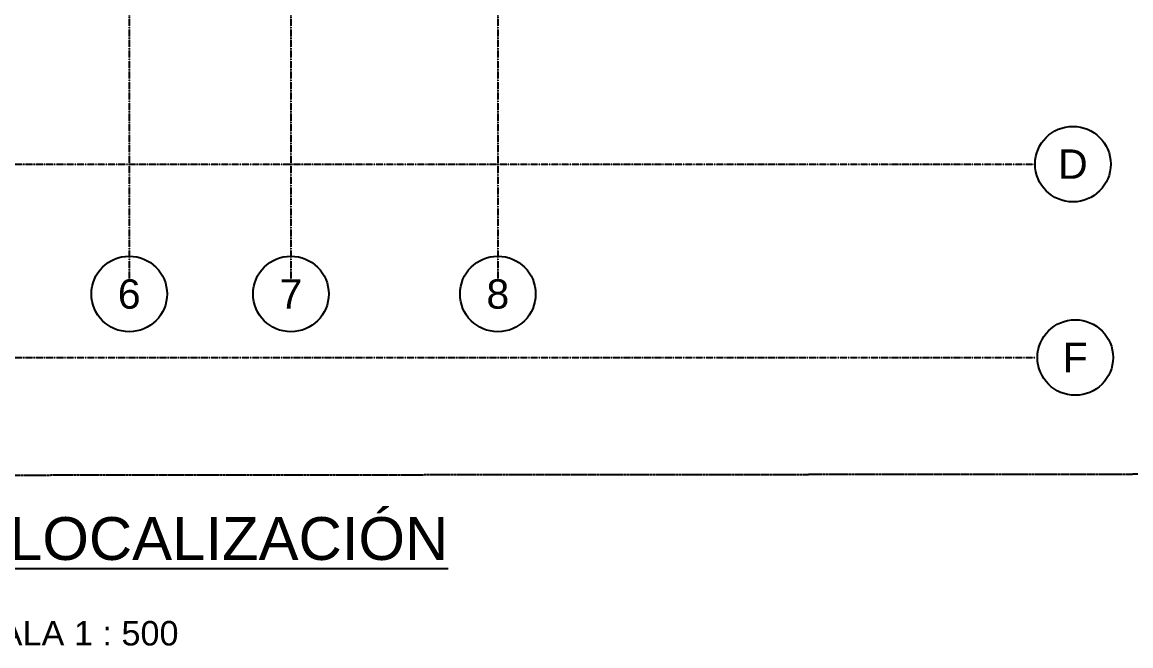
# Model space of a CAD drawing. Header units: millimetres. Extents: x 59135 to 3708801, y -250967 to 196121.
# Drawn here: x 3430786 to 3476045, y -172451 to -146972 of the extents above; entities that cross this region are included whole.
import ezdxf
from ezdxf.enums import TextEntityAlignment as Align

# ---------------------------------------------------------------- set-up
doc = ezdxf.new("R2010")
doc.units = ezdxf.units.MM
doc.header["$LTSCALE"] = 5
for name, pattern in [('CENTER2', [1.125, 0.75, -0.125, 0.125, -0.125]), ('DASHDOT', [1, 0.5, -0.25, 0, -0.25]), ('PHANTOM2', [1.25, 0.625, -0.125, 0.125, -0.125, 0.125, -0.125])]:
    doc.linetypes.add(name, pattern=pattern)
doc.layers.add('A-LINDERO', color=250, linetype='Continuous', plot=False)
for name, color, linetype in [('EE-5', 7, 'Continuous'), ('EE-COTAS', 1, 'Continuous'), ('EE-EJES', 8, 'DASHDOT'), ('EE-TEXTO 1', 4, 'Continuous'), ('EE-TEXTO 2', 2, 'Continuous')]:
    doc.layers.add(name, color=color, linetype=linetype)
doc.styles.add('ARIAL EE', font='arial.ttf')

# ---------------------------------------------------------------- blocks, each defined once
blk = doc.blocks.new('TÍTULO')
at = {"layer": 'EE-TEXTO 1', "style": 'ARIAL EE'}
blk.add_attdef('%%UTÍTULO', text='', height=3.5, dxfattribs=at).set_placement((0, 0), align=Align.MIDDLE_CENTER)
at = {"layer": 'EE-TEXTO 2', "style": 'ARIAL EE'}
for tag, p in [('SUBTÍTULO', (0, -4.24)), ('ESCALA', (0, -7.74))]:
    blk.add_attdef(tag, text='', height=2, dxfattribs=at).set_placement(p, align=Align.MIDDLE_CENTER)
blk = doc.blocks.new('ITEM_1')
at = {"layer": 'EE-5'}
blk.add_circle((0, 0), 3.86, dxfattribs=at)
at = {"layer": 'EE-TEXTO 1', "style": 'ARIAL EE', "flags": 4}
blk.add_attdef('EJE', text='', height=3, dxfattribs=at).set_placement((0, 0), align=Align.MIDDLE_CENTER)
blk = doc.blocks.new('A$C572D47DB')
at = {"layer": 'A-LINDERO', "linetype": 'PHANTOM2', "ltscale": 2}
blk.add_lwpolyline([(0, 0), (52288, 59), (97291, 100), (127287, 126), (157276, 165), (172275, 179)], dxfattribs=at)
at = {"layer": 'EE-EJES', "linetype": 'CENTER2', "ltscale": 2.5}
for p, q in [((91232, 77876), (91232, 8065)), ((97832, 77876), (97832, 8065)), ((106280, 77876), (106280, 8065)), ((40125, 12791), (128214, 12791)), ((40125, 4891), (128214, 4891))]:
    blk.add_line(p, q, dxfattribs=at)
at = {"layer": 'EE-COTAS'}
ref = blk.add_blockref('ITEM_1', (129757, 12791), dxfattribs=dict(at, xscale=400, yscale=400, zscale=400, rotation=180))
ref.add_attrib('EJE', 'D', dxfattribs={"layer": 'EE-TEXTO 1', "height": 1200, "style": 'ARIAL EE', "flags": 4}).set_placement((129756, 12792), align=Align.MIDDLE_CENTER)
ref = blk.add_blockref('ITEM_1', (91232, 7487), dxfattribs=dict(at, xscale=400, yscale=400, zscale=400, rotation=180))
ref.add_attrib('EJE', '6', dxfattribs={"layer": 'EE-TEXTO 1', "height": 1200, "style": 'ARIAL EE', "flags": 4}).set_placement((91231, 7487), align=Align.MIDDLE_CENTER)
ref = blk.add_blockref('ITEM_1', (97832, 7487), dxfattribs=dict(at, xscale=400, yscale=400, zscale=400, rotation=180))
ref.add_attrib('EJE', '7', dxfattribs={"layer": 'EE-TEXTO 1', "height": 1200, "style": 'ARIAL EE', "flags": 4}).set_placement((97831, 7487), align=Align.MIDDLE_CENTER)
ref = blk.add_blockref('ITEM_1', (106280, 7487), dxfattribs=dict(at, xscale=400, yscale=400, zscale=400, rotation=180))
ref.add_attrib('EJE', '8', dxfattribs={"layer": 'EE-TEXTO 1', "height": 1200, "style": 'ARIAL EE', "flags": 4}).set_placement((106280, 7487), align=Align.MIDDLE_CENTER)
ref = blk.add_blockref('ITEM_1', (129853, 4891), dxfattribs=dict(at, xscale=400, yscale=400, zscale=400, rotation=180))
ref.add_attrib('EJE', 'F', dxfattribs={"layer": 'EE-TEXTO 1', "height": 1200, "style": 'ARIAL EE', "flags": 4}).set_placement((129852, 4892), align=Align.MIDDLE_CENTER)
at = {"layer": 'EE-TEXTO 1'}
ref = blk.add_blockref('TÍTULO', (88159, -2504), dxfattribs=dict(at, xscale=500, yscale=500, zscale=500))
ref.add_attrib('%%UTÍTULO', '%%UPLANTA DE LOCALIZACIÓN', dxfattribs={"height": 1750, "style": 'ARIAL EE'}).set_placement((88159, -2504), align=Align.MIDDLE_CENTER)
ref.add_attrib('ESCALA', 'ESCALA 1 : 500', dxfattribs={"layer": 'EE-TEXTO 2', "height": 1000, "style": 'ARIAL EE'}).set_placement((88159, -6373), align=Align.MIDDLE_CENTER)

msp = doc.modelspace()

# ---------------------------------------------------------------- block references
msp.add_blockref('A$C572D47DB', (3343923.8, -165563.1))

doc.saveas('drawing.dxf')
